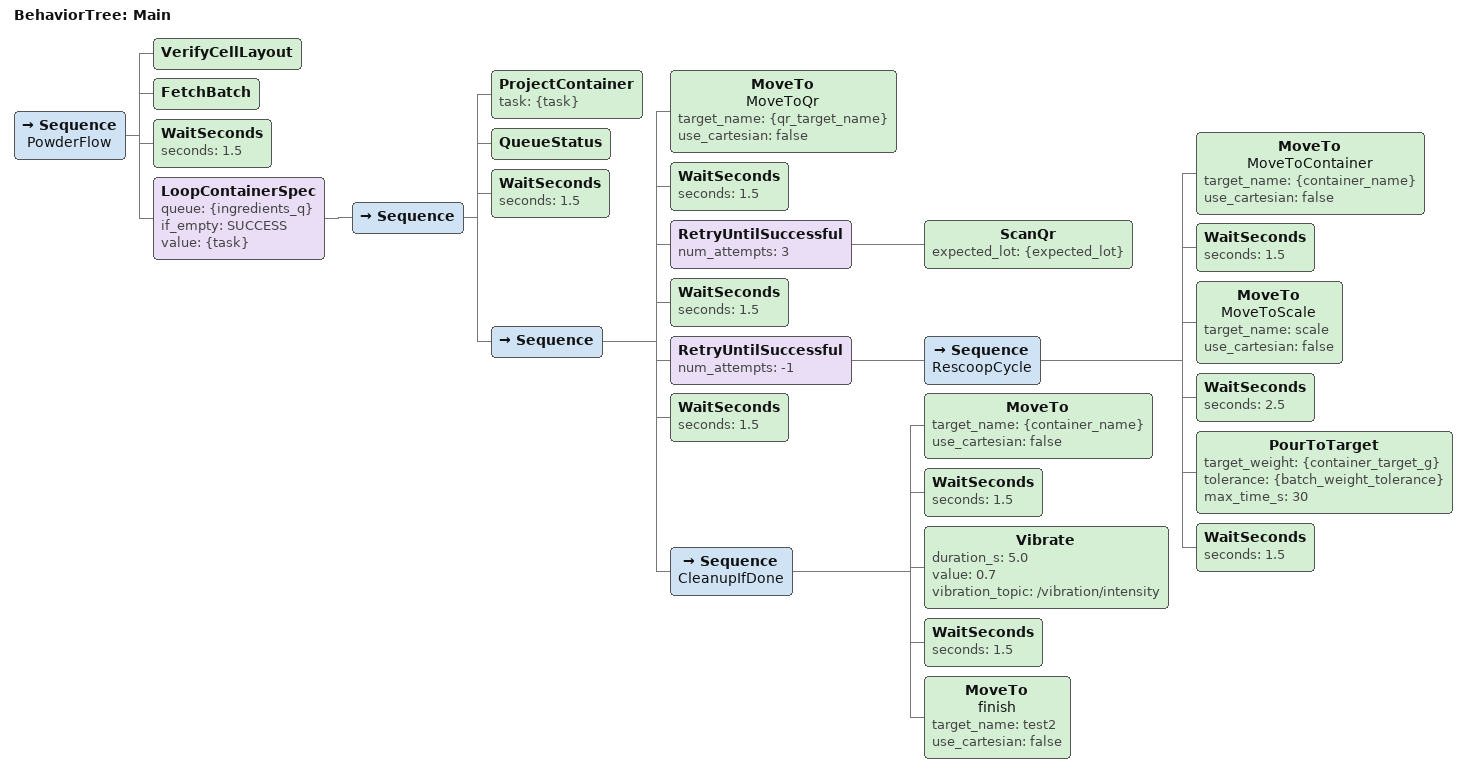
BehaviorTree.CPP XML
<root BTCPP_format="4" main_tree_to_execute="Main">
  <BehaviorTree ID="Main">
    <Sequence name="PowderFlow">
      <VerifyCellLayout/>
      <!-- Build queue from containers vector once -->
      <FetchBatch/>
      <WaitSeconds seconds="1.5"/>

      <!-- Consume ingredients until queue empty -->
      <LoopContainerSpec queue="{ingredients_q}" if_empty="SUCCESS" value="{task}">
        <Sequence>
          <!-- Project popped task to blackboard keys used by the flow -->
          <ProjectContainer task="{task}"/>
          <QueueStatus/>
          <WaitSeconds seconds="1.5"/>

          <!-- Re-scoop/pour cycle until PourToTarget succeeds (achieved or overshoot) -->
          <Sequence>
            <MoveTo name="MoveToQr" target_name="{qr_target_name}" use_cartesian="false" />
            <WaitSeconds seconds="1.5"/>
            <RetryUntilSuccessful num_attempts="3">
              <ScanQr expected_lot="{expected_lot}"/>
            </RetryUntilSuccessful>
            <WaitSeconds seconds="1.5"/>

            <!-- Retry the scoop→scale→pour sequence until PourToTarget returns SUCCESS -->
            <RetryUntilSuccessful num_attempts="-1">
              <Sequence name="RescoopCycle">
                <MoveTo name="MoveToContainer" target_name="{container_name}" use_cartesian="false" />
                <WaitSeconds seconds="1.5"/>
                <MoveTo name="MoveToScale" target_name="scale" use_cartesian="false"/>
                <!-- Brief settle to ensure sequencing is perceptible and sensors update -->
                <WaitSeconds seconds="2.5"/>
                <PourToTarget target_weight="{container_target_g}"
                              tolerance="{batch_weight_tolerance}"
                              max_time_s="30"/>
                <WaitSeconds seconds="1.5"/>
              </Sequence>
            </RetryUntilSuccessful>
            <WaitSeconds seconds="1.5"/>

            <Sequence name="CleanupIfDone">
              <MoveTo target_name="{container_name}" use_cartesian="false"/>
              <WaitSeconds seconds="1.5"/>
              <Vibrate duration_s="5.0" value="0.7" vibration_topic="/vibration/intensity"/>
              <WaitSeconds seconds="1.5"/>

              <MoveTo name="finish" target_name="test2" use_cartesian="false"/>
            </Sequence>
          </Sequence>
        </Sequence>
      </LoopContainerSpec>
    </Sequence>
  </BehaviorTree>
</root>
